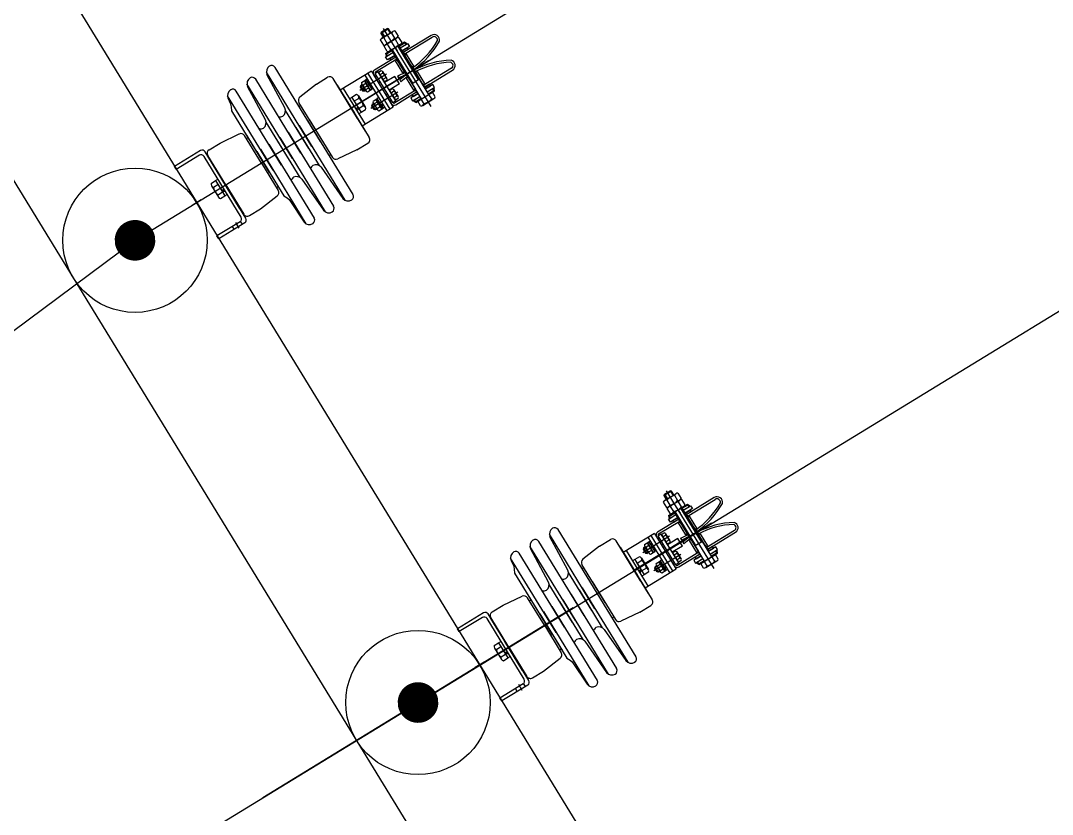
# Model space of a CAD drawing. Header units: millimetres. Extents: x 308437 to 311888, y 6841816 to 6843567.
# Drawn here: x 311666.854 to 311668.376, y 6842034.688 to 6842035.86 of the extents above; entities that cross this region are included whole.
import ezdxf

# ---------------------------------------------------------------- set-up
doc = ezdxf.new("R2010")
doc.units = ezdxf.units.MM
doc.linetypes.add('CENTER', pattern=[2, 1.25, -0.25, 0.25, -0.25])
for name, color, linetype in [('C-ESTRUCTURA', 94, 'Continuous'), ('E-CONDUCTOR', 40, 'Continuous'), ('E-EQUIPOS', 54, 'Continuous')]:
    doc.layers.add(name, color=color, linetype=linetype)

# ---------------------------------------------------------------- blocks, each defined once
blk = doc.blocks.new('A$C5E073844')
at = {"layer": 'E-EQUIPOS', "const_width": 30}
blk.add_lwpolyline([(660, -200, 1), (690, -200, 1)], format="xyb", close=True, dxfattribs=at)
at = {"layer": 'E-EQUIPOS'}
blk.add_circle((675, -200), 106.5, dxfattribs=at)
blk = doc.blocks.new('Parrón')
at = {"layer": 'C-ESTRUCTURA', "linetype": 'Continuous'}
blk.add_lwpolyline([(35.8959, 22.2353), (36.109, 22.2353), (36.109, 19.2353), (35.8959, 19.2353), (35.8959, 22.2353)], dxfattribs=at)
at = {"layer": 'E-CONDUCTOR'}
for points in [[(34.9071, 21.4353), (36.0024, 21.5353), (39.21, 21.5353)], [(34.9071, 20.7353), (39.21, 20.7353)]]:
    blk.add_lwpolyline(points, dxfattribs=at)
at = {"layer": 'E-EQUIPOS'}
for p, q in [((36.2303, 21.5172), (36.2303, 21.646)), ((36.2449, 21.5172), (36.2449, 21.6453)), ((36.2638, 21.5172), (36.2638, 21.646)), ((36.2784, 21.5172), (36.2784, 21.6453)), ((36.2973, 21.5172), (36.2973, 21.646)), ((36.3119, 21.5172), (36.3119, 21.6453)), ((36.2239, 21.6239), (36.2268, 21.629)), ((36.2268, 21.629), (36.228, 21.6327)), ((36.228, 21.6327), (36.2292, 21.6425)), ((36.2595, 21.5866), (36.2627, 21.6425)), ((36.293, 21.5866), (36.2962, 21.6425)), ((36.2239, 21.5353), (36.2239, 21.6239)), ((36.4654, 21.5988), (36.4654, 21.5898)), ((36.4684, 21.5998), (36.4878, 21.5998)), ((36.4714, 21.5988), (36.4714, 21.5898)), ((36.4718, 21.6063), (36.4733, 21.6078)), ((36.4718, 21.5998), (36.4718, 21.6063)), ((36.4845, 21.6063), (36.4718, 21.6063)), ((36.4733, 21.6078), (36.4733, 21.5998)), ((36.4733, 21.6078), (36.483, 21.6078)), ((36.4781, 21.4761), (36.4781, 21.6107)), ((36.483, 21.6078), (36.483, 21.5998)), ((36.4845, 21.6063), (36.483, 21.6078)), ((36.4845, 21.5998), (36.4845, 21.6063)), ((36.4848, 21.5988), (36.4848, 21.5898)), ((36.4908, 21.5988), (36.4908, 21.5898)), ((36.1539, 21.5978), (36.1089, 21.5978)), ((36.1089, 21.5928), (36.1089, 21.5978)), ((36.1489, 21.5928), (36.1089, 21.5928)), ((36.1539, 21.4828), (36.1539, 21.5878)), ((36.1588, 21.5353), (36.1588, 21.5853)), ((36.1588, 21.5353), (36.1588, 21.5853)), ((36.1589, 21.4778), (36.1589, 21.5928)), ((36.1589, 21.5853), (36.1589, 21.4853)), ((36.1594, 21.5353), (36.1594, 21.5863)), ((36.1654, 21.5923), (36.1844, 21.5923)), ((36.1844, 21.5923), (36.2156, 21.5889)), ((36.3514, 21.5923), (36.3203, 21.5888)), ((36.3514, 21.5923), (36.3704, 21.5923)), ((36.3764, 21.5172), (36.3764, 21.5863)), ((36.4654, 21.5788), (36.4654, 21.5878)), ((36.4684, 21.5888), (36.4878, 21.5888)), ((36.4714, 21.5788), (36.4714, 21.5878)), ((36.4848, 21.5788), (36.4848, 21.5878)), ((36.4908, 21.5788), (36.4908, 21.5878)), ((36.1588, 21.5753), (36.1588, 21.5252)), ((36.1588, 21.5753), (36.1588, 21.5252)), ((36.2209, 21.5353), (36.2209, 21.5829)), ((36.2209, 21.5778), (36.2239, 21.5778)), ((36.2239, 21.5172), (36.2239, 21.5816)), ((36.2584, 21.5172), (36.2584, 21.5831)), ((36.2919, 21.5172), (36.2919, 21.5831)), ((36.3119, 21.5778), (36.3149, 21.5778)), ((36.3149, 21.5172), (36.3149, 21.5828)), ((36.3764, 21.5753), (36.3764, 21.5265)), ((36.3764, 21.5753), (36.3764, 21.5265)), ((36.4591, 21.5683), (36.4591, 21.5733)), ((36.4591, 21.5733), (36.4718, 21.5733)), ((36.4718, 21.5683), (36.4591, 21.5683)), ((36.4619, 21.5778), (36.4601, 21.5738)), ((36.4613, 21.5733), (36.4601, 21.5738)), ((36.4627, 21.5765), (36.4613, 21.5733)), ((36.4613, 21.5733), (36.4718, 21.5733)), ((36.4619, 21.5778), (36.4944, 21.5778)), ((36.4627, 21.5765), (36.4718, 21.5765)), ((36.4631, 21.5683), (36.4718, 21.5683)), ((36.4631, 21.5653), (36.4631, 21.5683)), ((36.4684, 21.5778), (36.4878, 21.5778)), ((36.4711, 21.5778), (36.4711, 21.5765)), ((36.4711, 21.5653), (36.4711, 21.5683)), ((36.4718, 21.4928), (36.4718, 21.5778)), ((36.4733, 21.5192), (36.4733, 21.5778)), ((36.4781, 21.5786), (36.4781, 21.5721)), ((36.4781, 21.5786), (36.4781, 21.5721)), ((36.483, 21.5192), (36.483, 21.5778)), ((36.4845, 21.4928), (36.4845, 21.5778)), ((36.4845, 21.5765), (36.4936, 21.5765)), ((36.4845, 21.5733), (36.4971, 21.5733)), ((36.4845, 21.5733), (36.495, 21.5733)), ((36.4971, 21.5683), (36.4845, 21.5683)), ((36.4845, 21.5683), (36.4931, 21.5683)), ((36.4851, 21.5778), (36.4851, 21.5765)), ((36.4851, 21.5653), (36.4851, 21.5683)), ((36.4931, 21.5683), (36.4931, 21.5653)), ((36.4936, 21.5765), (36.495, 21.5733)), ((36.4944, 21.5778), (36.4961, 21.5738)), ((36.495, 21.5733), (36.4961, 21.5738)), ((36.4971, 21.5733), (36.4971, 21.5683)), ((36.2239, 21.5534), (36.2239, 21.489)), ((36.2303, 21.5534), (36.2303, 21.4246)), ((36.2449, 21.5534), (36.2449, 21.4253)), ((36.2584, 21.5534), (36.2584, 21.4875)), ((36.2638, 21.5534), (36.2638, 21.4246)), ((36.2784, 21.5534), (36.2784, 21.4253)), ((36.2919, 21.5534), (36.2919, 21.4875)), ((36.2973, 21.5534), (36.2973, 21.4246)), ((36.3119, 21.5534), (36.3119, 21.4253)), ((36.3149, 21.5534), (36.3149, 21.4877)), ((36.4301, 21.5663), (36.3764, 21.5663)), ((36.3764, 21.5663), (36.3764, 21.5043)), ((36.3764, 21.5534), (36.3764, 21.4843)), ((36.3814, 21.5663), (36.3814, 21.5043)), ((36.4055, 21.5563), (36.404, 21.5548)), ((36.404, 21.5548), (36.404, 21.5483)), ((36.4082, 21.5548), (36.404, 21.5548)), ((36.4055, 21.5563), (36.4055, 21.5468)), ((36.4082, 21.5563), (36.4055, 21.5563)), ((36.4082, 21.5563), (36.4055, 21.5563)), ((36.4082, 21.5453), (36.4082, 21.5577)), ((36.4092, 21.5598), (36.4166, 21.5598)), ((36.4092, 21.5557), (36.4141, 21.5557)), ((36.4141, 21.5433), (36.4141, 21.5598)), ((36.4141, 21.5598), (36.4141, 21.5433)), ((36.4141, 21.5471), (36.4141, 21.5556)), ((36.4166, 21.5598), (36.4166, 21.5433)), ((36.4191, 21.5598), (36.4166, 21.5598)), ((36.4191, 21.555), (36.4166, 21.5564)), ((36.4191, 21.5535), (36.4166, 21.555)), ((36.4191, 21.5663), (36.4191, 21.5043)), ((36.4241, 21.5663), (36.4241, 21.5043)), ((36.4301, 21.5663), (36.4301, 21.5043)), ((36.4301, 21.5603), (36.4301, 21.5103)), ((36.4331, 21.5562), (36.4301, 21.5562)), ((36.4331, 21.5103), (36.4331, 21.5603)), ((36.4381, 21.5603), (36.4331, 21.5603)), ((36.4718, 21.5653), (36.4351, 21.5653)), ((36.4351, 21.5623), (36.4718, 21.5623)), ((36.4381, 21.5103), (36.4381, 21.5603)), ((36.4381, 21.5103), (36.4381, 21.5603)), ((36.4381, 21.5593), (36.4381, 21.5428)), ((36.4431, 21.5593), (36.4381, 21.5593)), ((36.4381, 21.5555), (36.4381, 21.547)), ((36.4431, 21.5552), (36.4381, 21.5552)), ((36.444, 21.5572), (36.444, 21.5448)), ((36.4718, 21.5653), (36.4631, 21.5653)), ((36.4686, 21.5401), (36.4686, 21.5609)), ((36.4716, 21.5609), (36.4686, 21.5609)), ((36.4711, 21.5653), (36.4711, 21.5623)), ((36.4716, 21.5401), (36.4716, 21.5609)), ((36.4718, 21.5609), (36.4716, 21.5609)), ((36.5331, 21.5653), (36.4845, 21.5653)), ((36.4931, 21.5653), (36.4845, 21.5653)), ((36.4845, 21.5623), (36.5331, 21.5623)), ((36.4876, 21.5609), (36.4845, 21.5609)), ((36.4846, 21.5401), (36.4846, 21.5609)), ((36.4851, 21.5653), (36.4851, 21.5623)), ((36.4876, 21.5401), (36.4876, 21.5609)), ((36.1089, 21.5274), (36.1089, 21.5432)), ((36.1406, 21.5451), (36.1406, 21.5254)), ((36.1421, 21.5484), (36.1499, 21.5484)), ((36.1421, 21.5418), (36.1499, 21.5418)), ((36.1499, 21.5484), (36.1499, 21.5222)), ((36.1499, 21.5484), (36.1539, 21.5484)), ((36.1499, 21.5423), (36.1499, 21.5289)), ((36.1588, 21.4953), (36.1588, 21.5454)), ((36.1588, 21.4953), (36.1588, 21.5454)), ((36.3764, 21.4953), (36.3764, 21.544)), ((36.3764, 21.4953), (36.3764, 21.544)), ((36.3854, 21.5484), (36.3814, 21.5484)), ((36.3854, 21.5484), (36.3854, 21.5222)), ((36.3933, 21.5484), (36.3854, 21.5484)), ((36.3854, 21.5423), (36.3854, 21.5289)), ((36.3933, 21.5418), (36.3854, 21.5418)), ((36.3948, 21.5451), (36.3948, 21.5254)), ((36.447, 21.551), (36.4007, 21.551)), ((36.404, 21.5483), (36.4055, 21.5468)), ((36.4082, 21.5483), (36.404, 21.5483)), ((36.4082, 21.5468), (36.4055, 21.5468)), ((36.4082, 21.5468), (36.4055, 21.5468)), ((36.4092, 21.5474), (36.4141, 21.5474)), ((36.4092, 21.5433), (36.4166, 21.5433)), ((36.4191, 21.5433), (36.4166, 21.5433)), ((36.4331, 21.5459), (36.4301, 21.5459)), ((36.4431, 21.5469), (36.4381, 21.5469)), ((36.4431, 21.5428), (36.4381, 21.5428)), ((36.4556, 21.5418), (36.4381, 21.5418)), ((36.4556, 21.5288), (36.4556, 21.5418)), ((36.4591, 21.5402), (36.4591, 21.5372)), ((36.4716, 21.5401), (36.4686, 21.5401)), ((36.4711, 21.5389), (36.4711, 21.5359)), ((36.4718, 21.5401), (36.4716, 21.5401)), ((36.4876, 21.5401), (36.4845, 21.5401)), ((36.4851, 21.5389), (36.4851, 21.5359)), ((36.1168, 21.5353), (36.1011, 21.5353)), ((36.1421, 21.5288), (36.1499, 21.5288)), ((36.1499, 21.5322), (36.1539, 21.5299)), ((36.1499, 21.5299), (36.1539, 21.5276)), ((36.1588, 21.5353), (36.1588, 21.4853)), ((36.1588, 21.5353), (36.1588, 21.4853)), ((36.1594, 21.5353), (36.1594, 21.4843)), ((36.2209, 21.5353), (36.2209, 21.4877)), ((36.2239, 21.5353), (36.2239, 21.4767)), ((36.51, 21.5353), (36.3746, 21.5353)), ((36.3854, 21.5322), (36.3814, 21.5299)), ((36.3854, 21.5299), (36.3814, 21.5276)), ((36.3933, 21.5288), (36.3854, 21.5288)), ((36.404, 21.5223), (36.4055, 21.5238)), ((36.404, 21.5158), (36.404, 21.5223)), ((36.4082, 21.5223), (36.404, 21.5223)), ((36.4055, 21.5143), (36.4055, 21.5238)), ((36.4082, 21.5238), (36.4055, 21.5238)), ((36.4082, 21.5238), (36.4055, 21.5238)), ((36.4082, 21.5252), (36.4082, 21.5128)), ((36.4092, 21.5273), (36.4166, 21.5273)), ((36.4092, 21.5232), (36.4141, 21.5232)), ((36.4141, 21.5273), (36.4141, 21.5108)), ((36.4141, 21.5108), (36.4141, 21.5273)), ((36.4141, 21.5235), (36.4141, 21.515)), ((36.4166, 21.5108), (36.4166, 21.5273)), ((36.4191, 21.5273), (36.4166, 21.5273)), ((36.4331, 21.5247), (36.4301, 21.5247)), ((36.4624, 21.5353), (36.4363, 21.5353)), ((36.4556, 21.5288), (36.4381, 21.5288)), ((36.4381, 21.5278), (36.4381, 21.5113)), ((36.4431, 21.5278), (36.4381, 21.5278)), ((36.4381, 21.524), (36.4381, 21.5155)), ((36.4431, 21.5237), (36.4381, 21.5237)), ((36.444, 21.5257), (36.444, 21.5133)), ((36.4591, 21.5334), (36.4591, 21.5304)), ((36.4686, 21.5305), (36.4686, 21.5097)), ((36.4716, 21.5305), (36.4686, 21.5305)), ((36.4711, 21.5347), (36.4711, 21.5317)), ((36.4716, 21.5305), (36.4716, 21.5097)), ((36.4718, 21.5305), (36.4716, 21.5305)), ((36.4876, 21.5305), (36.4845, 21.5305)), ((36.4846, 21.5305), (36.4846, 21.5097)), ((36.4851, 21.5347), (36.4851, 21.5317)), ((36.4876, 21.5305), (36.4876, 21.5097)), ((36.1421, 21.5222), (36.1499, 21.5222)), ((36.1499, 21.5222), (36.1539, 21.5222)), ((36.3854, 21.5222), (36.3814, 21.5222)), ((36.3933, 21.5222), (36.3854, 21.5222)), ((36.447, 21.5195), (36.4007, 21.5195)), ((36.4055, 21.5143), (36.404, 21.5158)), ((36.4082, 21.5158), (36.404, 21.5158)), ((36.4082, 21.5143), (36.4055, 21.5143)), ((36.4082, 21.5143), (36.4055, 21.5143)), ((36.4092, 21.5149), (36.4141, 21.5149)), ((36.4092, 21.5108), (36.4166, 21.5108)), ((36.4191, 21.5171), (36.4166, 21.5156)), ((36.4191, 21.5156), (36.4166, 21.5142)), ((36.4191, 21.5108), (36.4166, 21.5108)), ((36.4331, 21.5144), (36.4301, 21.5144)), ((36.4381, 21.5103), (36.4331, 21.5103)), ((36.4718, 21.5083), (36.4351, 21.5083)), ((36.4431, 21.5154), (36.4381, 21.5154)), ((36.4431, 21.5113), (36.4381, 21.5113)), ((36.4716, 21.5097), (36.4686, 21.5097)), ((36.4711, 21.5083), (36.4711, 21.5053)), ((36.4718, 21.5097), (36.4716, 21.5097)), ((36.4845, 21.5192), (36.4718, 21.5192)), ((36.4876, 21.5097), (36.4845, 21.5097)), ((36.5331, 21.5083), (36.4845, 21.5083)), ((36.4851, 21.5083), (36.4851, 21.5053)), ((36.5411, 21.5133), (36.5411, 21.5133)), ((36.2209, 21.4928), (36.2239, 21.4928)), ((36.3119, 21.4928), (36.3149, 21.4928)), ((36.4301, 21.5043), (36.3764, 21.5043)), ((36.4351, 21.5053), (36.4711, 21.5053)), ((36.4718, 21.5023), (36.4591, 21.5023)), ((36.4591, 21.5023), (36.4591, 21.4973)), ((36.4591, 21.4973), (36.4718, 21.4973)), ((36.4613, 21.4973), (36.4601, 21.4968)), ((36.4619, 21.4928), (36.4601, 21.4968)), ((36.4613, 21.4973), (36.4718, 21.4973)), ((36.4627, 21.494), (36.4613, 21.4973)), ((36.4619, 21.4928), (36.4944, 21.4928)), ((36.4627, 21.494), (36.4718, 21.494)), ((36.4718, 21.5053), (36.4631, 21.5053)), ((36.4631, 21.5053), (36.4631, 21.5023)), ((36.4631, 21.5023), (36.4718, 21.5023)), ((36.4654, 21.4848), (36.4654, 21.4928)), ((36.4654, 21.4928), (36.4908, 21.4928)), ((36.4711, 21.5053), (36.4711, 21.5023)), ((36.4711, 21.4928), (36.4711, 21.494)), ((36.4714, 21.4848), (36.4714, 21.4928)), ((36.4931, 21.5053), (36.4845, 21.5053)), ((36.4845, 21.5023), (36.4931, 21.5023)), ((36.4971, 21.5023), (36.4845, 21.5023)), ((36.4845, 21.4973), (36.495, 21.4973)), ((36.4845, 21.4973), (36.4971, 21.4973)), ((36.4845, 21.494), (36.4936, 21.494)), ((36.4848, 21.4848), (36.4848, 21.4928)), ((36.4851, 21.5053), (36.5331, 21.5053)), ((36.4851, 21.5053), (36.4851, 21.5023)), ((36.4851, 21.4928), (36.4851, 21.494)), ((36.4908, 21.4848), (36.4908, 21.4928)), ((36.4931, 21.5023), (36.4931, 21.5053)), ((36.4936, 21.494), (36.495, 21.4973)), ((36.4944, 21.4928), (36.4961, 21.4968)), ((36.495, 21.4973), (36.4961, 21.4968)), ((36.4971, 21.4973), (36.4971, 21.5023)), ((36.1089, 21.4728), (36.1089, 21.4778)), ((36.1489, 21.4778), (36.1089, 21.4778)), ((36.1359, 21.4728), (36.1359, 21.4778)), ((36.1429, 21.4703), (36.1429, 21.4803)), ((36.1499, 21.4728), (36.1499, 21.4779)), ((36.1654, 21.4783), (36.1844, 21.4783)), ((36.1844, 21.4783), (36.2156, 21.4817)), ((36.2239, 21.4767), (36.2268, 21.4716)), ((36.2595, 21.484), (36.2627, 21.4281)), ((36.293, 21.484), (36.2962, 21.4281)), ((36.3514, 21.4783), (36.3203, 21.4818)), ((36.3514, 21.4783), (36.3704, 21.4783)), ((36.4684, 21.4838), (36.4878, 21.4838)), ((36.1539, 21.4728), (36.1089, 21.4728)), ((36.2268, 21.4716), (36.228, 21.4679)), ((36.228, 21.4679), (36.2292, 21.4281)), ((36.228, 20.8327), (36.2292, 20.8425)), ((36.2303, 20.7172), (36.2303, 20.846)), ((36.2449, 20.7172), (36.2449, 20.8453)), ((36.2595, 20.7866), (36.2627, 20.8425)), ((36.2638, 20.7172), (36.2638, 20.846)), ((36.2784, 20.7172), (36.2784, 20.8453)), ((36.293, 20.7866), (36.2962, 20.8425)), ((36.2973, 20.7172), (36.2973, 20.846)), ((36.3119, 20.7172), (36.3119, 20.8453)), ((36.2239, 20.8239), (36.2268, 20.829)), ((36.2239, 20.7353), (36.2239, 20.8239)), ((36.2268, 20.829), (36.228, 20.8327)), ((36.4718, 20.8063), (36.4733, 20.8078)), ((36.4733, 20.8078), (36.4733, 20.7998)), ((36.4733, 20.8078), (36.483, 20.8078)), ((36.4781, 20.6761), (36.4781, 20.8107)), ((36.483, 20.8078), (36.483, 20.7998)), ((36.4845, 20.8063), (36.483, 20.8078)), ((36.1539, 20.7978), (36.1089, 20.7978)), ((36.1089, 20.7928), (36.1089, 20.7978)), ((36.1489, 20.7928), (36.1089, 20.7928)), ((36.1589, 20.6778), (36.1589, 20.7928)), ((36.1654, 20.7923), (36.1844, 20.7923)), ((36.1844, 20.7923), (36.2156, 20.7889)), ((36.3514, 20.7923), (36.3203, 20.7888)), ((36.3514, 20.7923), (36.3704, 20.7923)), ((36.4654, 20.7988), (36.4654, 20.7898)), ((36.4684, 20.7998), (36.4878, 20.7998)), ((36.4714, 20.7988), (36.4714, 20.7898)), ((36.4718, 20.7998), (36.4718, 20.8063)), ((36.4845, 20.8063), (36.4718, 20.8063)), ((36.4845, 20.7998), (36.4845, 20.8063)), ((36.4848, 20.7988), (36.4848, 20.7898)), ((36.4908, 20.7988), (36.4908, 20.7898)), ((36.1539, 20.6828), (36.1539, 20.7878)), ((36.1588, 20.7353), (36.1588, 20.7853)), ((36.1588, 20.7353), (36.1588, 20.7853)), ((36.1589, 20.7853), (36.1589, 20.6853)), ((36.1594, 20.7353), (36.1594, 20.7863)), ((36.2209, 20.7353), (36.2209, 20.7829)), ((36.2209, 20.7778), (36.2239, 20.7778)), ((36.2239, 20.7172), (36.2239, 20.7816)), ((36.2584, 20.7172), (36.2584, 20.7831)), ((36.2919, 20.7172), (36.2919, 20.7831)), ((36.3119, 20.7778), (36.3149, 20.7778)), ((36.3149, 20.7172), (36.3149, 20.7828)), ((36.3764, 20.7172), (36.3764, 20.7863)), ((36.4619, 20.7778), (36.4601, 20.7738)), ((36.4627, 20.7765), (36.4613, 20.7733)), ((36.4619, 20.7778), (36.4944, 20.7778)), ((36.4627, 20.7765), (36.4718, 20.7765)), ((36.4654, 20.7788), (36.4654, 20.7878)), ((36.4684, 20.7888), (36.4878, 20.7888)), ((36.4684, 20.7778), (36.4878, 20.7778)), ((36.4711, 20.7778), (36.4711, 20.7765)), ((36.4714, 20.7788), (36.4714, 20.7878)), ((36.4718, 20.6928), (36.4718, 20.7778)), ((36.4733, 20.7192), (36.4733, 20.7778)), ((36.4781, 20.7786), (36.4781, 20.7721)), ((36.4781, 20.7786), (36.4781, 20.7721)), ((36.483, 20.7192), (36.483, 20.7778)), ((36.4845, 20.6928), (36.4845, 20.7778)), ((36.4845, 20.7765), (36.4936, 20.7765)), ((36.4848, 20.7788), (36.4848, 20.7878)), ((36.4851, 20.7778), (36.4851, 20.7765)), ((36.4908, 20.7788), (36.4908, 20.7878)), ((36.4936, 20.7765), (36.495, 20.7733)), ((36.4944, 20.7778), (36.4961, 20.7738)), ((36.1588, 20.7753), (36.1588, 20.7252)), ((36.1588, 20.7753), (36.1588, 20.7252)), ((36.3764, 20.7753), (36.3764, 20.7265)), ((36.3764, 20.7753), (36.3764, 20.7265)), ((36.4301, 20.7663), (36.3764, 20.7663)), ((36.3764, 20.7663), (36.3764, 20.7043)), ((36.3814, 20.7663), (36.3814, 20.7043)), ((36.4191, 20.7663), (36.4191, 20.7043)), ((36.4241, 20.7663), (36.4241, 20.7043)), ((36.4301, 20.7663), (36.4301, 20.7043)), ((36.4718, 20.7653), (36.4351, 20.7653)), ((36.4351, 20.7623), (36.4718, 20.7623)), ((36.4591, 20.7683), (36.4591, 20.7733)), ((36.4591, 20.7733), (36.4718, 20.7733)), ((36.4718, 20.7683), (36.4591, 20.7683)), ((36.4613, 20.7733), (36.4601, 20.7738)), ((36.4613, 20.7733), (36.4718, 20.7733)), ((36.4631, 20.7683), (36.4718, 20.7683)), ((36.4631, 20.7653), (36.4631, 20.7683)), ((36.4718, 20.7653), (36.4631, 20.7653)), ((36.4711, 20.7653), (36.4711, 20.7683)), ((36.4711, 20.7653), (36.4711, 20.7623)), ((36.4845, 20.7733), (36.4971, 20.7733)), ((36.4845, 20.7733), (36.495, 20.7733)), ((36.4971, 20.7683), (36.4845, 20.7683)), ((36.4845, 20.7683), (36.4931, 20.7683)), ((36.5331, 20.7653), (36.4845, 20.7653)), ((36.4931, 20.7653), (36.4845, 20.7653)), ((36.4845, 20.7623), (36.5331, 20.7623)), ((36.4851, 20.7653), (36.4851, 20.7683)), ((36.4851, 20.7653), (36.4851, 20.7623)), ((36.4931, 20.7683), (36.4931, 20.7653)), ((36.495, 20.7733), (36.4961, 20.7738)), ((36.4971, 20.7733), (36.4971, 20.7683)), ((36.1421, 20.7484), (36.1499, 20.7484)), ((36.1499, 20.7484), (36.1499, 20.7222)), ((36.1499, 20.7484), (36.1539, 20.7484)), ((36.2239, 20.7534), (36.2239, 20.689)), ((36.2303, 20.7534), (36.2303, 20.6246)), ((36.2449, 20.7534), (36.2449, 20.6253)), ((36.2584, 20.7534), (36.2584, 20.6875)), ((36.2638, 20.7534), (36.2638, 20.6246)), ((36.2784, 20.7534), (36.2784, 20.6253)), ((36.2919, 20.7534), (36.2919, 20.6875)), ((36.2973, 20.7534), (36.2973, 20.6246)), ((36.3119, 20.7534), (36.3119, 20.6253)), ((36.3149, 20.7534), (36.3149, 20.6877)), ((36.3764, 20.7534), (36.3764, 20.6843)), ((36.3854, 20.7484), (36.3814, 20.7484)), ((36.3854, 20.7484), (36.3854, 20.7222)), ((36.3933, 20.7484), (36.3854, 20.7484)), ((36.447, 20.751), (36.4007, 20.751)), ((36.4055, 20.7563), (36.404, 20.7548)), ((36.404, 20.7548), (36.404, 20.7483)), ((36.4082, 20.7548), (36.404, 20.7548)), ((36.404, 20.7483), (36.4055, 20.7468)), ((36.4082, 20.7483), (36.404, 20.7483)), ((36.4055, 20.7563), (36.4055, 20.7468)), ((36.4082, 20.7563), (36.4055, 20.7563)), ((36.4082, 20.7563), (36.4055, 20.7563)), ((36.4082, 20.7468), (36.4055, 20.7468)), ((36.4082, 20.7468), (36.4055, 20.7468)), ((36.4082, 20.7453), (36.4082, 20.7577)), ((36.4092, 20.7598), (36.4166, 20.7598)), ((36.4092, 20.7557), (36.4141, 20.7557)), ((36.4092, 20.7474), (36.4141, 20.7474)), ((36.4141, 20.7433), (36.4141, 20.7598)), ((36.4141, 20.7598), (36.4141, 20.7433)), ((36.4141, 20.7471), (36.4141, 20.7556)), ((36.4166, 20.7598), (36.4166, 20.7433)), ((36.4191, 20.7598), (36.4166, 20.7598)), ((36.4191, 20.755), (36.4166, 20.7564)), ((36.4191, 20.7535), (36.4166, 20.755)), ((36.4301, 20.7603), (36.4301, 20.7103)), ((36.4331, 20.7562), (36.4301, 20.7562)), ((36.4331, 20.7103), (36.4331, 20.7603)), ((36.4381, 20.7603), (36.4331, 20.7603)), ((36.4381, 20.7103), (36.4381, 20.7603)), ((36.4381, 20.7103), (36.4381, 20.7603)), ((36.4381, 20.7593), (36.4381, 20.7428)), ((36.4431, 20.7593), (36.4381, 20.7593)), ((36.4381, 20.7555), (36.4381, 20.747)), ((36.4431, 20.7552), (36.4381, 20.7552)), ((36.4431, 20.7469), (36.4381, 20.7469)), ((36.444, 20.7572), (36.444, 20.7448)), ((36.4686, 20.7401), (36.4686, 20.7609)), ((36.4716, 20.7609), (36.4686, 20.7609)), ((36.4716, 20.7401), (36.4716, 20.7609)), ((36.4718, 20.7609), (36.4716, 20.7609)), ((36.4876, 20.7609), (36.4845, 20.7609)), ((36.4846, 20.7401), (36.4846, 20.7609)), ((36.4876, 20.7401), (36.4876, 20.7609)), ((36.1168, 20.7353), (36.1011, 20.7353)), ((36.1089, 20.7274), (36.1089, 20.7432)), ((36.1406, 20.7451), (36.1406, 20.7254)), ((36.1421, 20.7418), (36.1499, 20.7418)), ((36.1499, 20.7423), (36.1499, 20.7289)), ((36.1499, 20.7322), (36.1539, 20.7299)), ((36.1588, 20.6953), (36.1588, 20.7454)), ((36.1588, 20.6953), (36.1588, 20.7454)), ((36.1588, 20.7353), (36.1588, 20.6853)), ((36.1588, 20.7353), (36.1588, 20.6853)), ((36.1594, 20.7353), (36.1594, 20.6843)), ((36.2209, 20.7353), (36.2209, 20.6877)), ((36.2239, 20.7353), (36.2239, 20.6767)), ((36.51, 20.7353), (36.3746, 20.7353)), ((36.3764, 20.6953), (36.3764, 20.744)), ((36.3764, 20.6953), (36.3764, 20.744)), ((36.3854, 20.7322), (36.3814, 20.7299)), ((36.3854, 20.7423), (36.3854, 20.7289)), ((36.3933, 20.7418), (36.3854, 20.7418)), ((36.3948, 20.7451), (36.3948, 20.7254)), ((36.4092, 20.7433), (36.4166, 20.7433)), ((36.4191, 20.7433), (36.4166, 20.7433)), ((36.4331, 20.7459), (36.4301, 20.7459)), ((36.4624, 20.7353), (36.4363, 20.7353)), ((36.4431, 20.7428), (36.4381, 20.7428)), ((36.4556, 20.7418), (36.4381, 20.7418)), ((36.4556, 20.7288), (36.4556, 20.7418)), ((36.4591, 20.7402), (36.4591, 20.7372)), ((36.4591, 20.7334), (36.4591, 20.7304)), ((36.4716, 20.7401), (36.4686, 20.7401)), ((36.4711, 20.7389), (36.4711, 20.7359)), ((36.4711, 20.7347), (36.4711, 20.7317)), ((36.4718, 20.7401), (36.4716, 20.7401)), ((36.4876, 20.7401), (36.4845, 20.7401)), ((36.4851, 20.7389), (36.4851, 20.7359)), ((36.4851, 20.7347), (36.4851, 20.7317)), ((36.1421, 20.7288), (36.1499, 20.7288)), ((36.1421, 20.7222), (36.1499, 20.7222)), ((36.1499, 20.7299), (36.1539, 20.7276)), ((36.1499, 20.7222), (36.1539, 20.7222)), ((36.3854, 20.7299), (36.3814, 20.7276)), ((36.3854, 20.7222), (36.3814, 20.7222)), ((36.3933, 20.7288), (36.3854, 20.7288)), ((36.3933, 20.7222), (36.3854, 20.7222)), ((36.447, 20.7195), (36.4007, 20.7195)), ((36.404, 20.7223), (36.4055, 20.7238)), ((36.404, 20.7158), (36.404, 20.7223)), ((36.4082, 20.7223), (36.404, 20.7223)), ((36.4055, 20.7143), (36.404, 20.7158)), ((36.4082, 20.7158), (36.404, 20.7158)), ((36.4055, 20.7143), (36.4055, 20.7238)), ((36.4082, 20.7238), (36.4055, 20.7238)), ((36.4082, 20.7238), (36.4055, 20.7238)), ((36.4082, 20.7252), (36.4082, 20.7128)), ((36.4092, 20.7273), (36.4166, 20.7273)), ((36.4092, 20.7232), (36.4141, 20.7232)), ((36.4141, 20.7273), (36.4141, 20.7108)), ((36.4141, 20.7108), (36.4141, 20.7273)), ((36.4141, 20.7235), (36.4141, 20.715)), ((36.4166, 20.7108), (36.4166, 20.7273)), ((36.4191, 20.7273), (36.4166, 20.7273)), ((36.4191, 20.7171), (36.4166, 20.7156)), ((36.4191, 20.7156), (36.4166, 20.7142)), ((36.4331, 20.7247), (36.4301, 20.7247)), ((36.4556, 20.7288), (36.4381, 20.7288)), ((36.4381, 20.7278), (36.4381, 20.7113)), ((36.4431, 20.7278), (36.4381, 20.7278)), ((36.4381, 20.724), (36.4381, 20.7155)), ((36.4431, 20.7237), (36.4381, 20.7237)), ((36.444, 20.7257), (36.444, 20.7133)), ((36.4686, 20.7305), (36.4686, 20.7097)), ((36.4716, 20.7305), (36.4686, 20.7305)), ((36.4716, 20.7305), (36.4716, 20.7097)), ((36.4718, 20.7305), (36.4716, 20.7305)), ((36.4845, 20.7192), (36.4718, 20.7192)), ((36.4876, 20.7305), (36.4845, 20.7305)), ((36.4846, 20.7305), (36.4846, 20.7097)), ((36.4876, 20.7305), (36.4876, 20.7097)), ((36.4301, 20.7043), (36.3764, 20.7043)), ((36.4082, 20.7143), (36.4055, 20.7143)), ((36.4082, 20.7143), (36.4055, 20.7143)), ((36.4092, 20.7149), (36.4141, 20.7149)), ((36.4092, 20.7108), (36.4166, 20.7108)), ((36.4191, 20.7108), (36.4166, 20.7108)), ((36.4331, 20.7144), (36.4301, 20.7144)), ((36.4381, 20.7103), (36.4331, 20.7103)), ((36.4718, 20.7083), (36.4351, 20.7083)), ((36.4351, 20.7053), (36.4711, 20.7053)), ((36.4431, 20.7154), (36.4381, 20.7154)), ((36.4431, 20.7113), (36.4381, 20.7113)), ((36.4718, 20.7023), (36.4591, 20.7023)), ((36.4591, 20.7023), (36.4591, 20.6973)), ((36.4718, 20.7053), (36.4631, 20.7053)), ((36.4631, 20.7053), (36.4631, 20.7023)), ((36.4631, 20.7023), (36.4718, 20.7023)), ((36.4716, 20.7097), (36.4686, 20.7097)), ((36.4711, 20.7083), (36.4711, 20.7053)), ((36.4711, 20.7053), (36.4711, 20.7023)), ((36.4718, 20.7097), (36.4716, 20.7097)), ((36.4876, 20.7097), (36.4845, 20.7097)), ((36.5331, 20.7083), (36.4845, 20.7083)), ((36.4931, 20.7053), (36.4845, 20.7053)), ((36.4845, 20.7023), (36.4931, 20.7023)), ((36.4971, 20.7023), (36.4845, 20.7023)), ((36.4851, 20.7083), (36.4851, 20.7053)), ((36.4851, 20.7053), (36.5331, 20.7053)), ((36.4851, 20.7053), (36.4851, 20.7023)), ((36.4931, 20.7023), (36.4931, 20.7053)), ((36.4971, 20.6973), (36.4971, 20.7023)), ((36.5411, 20.7133), (36.5411, 20.7133)), ((36.2209, 20.6928), (36.2239, 20.6928)), ((36.3119, 20.6928), (36.3149, 20.6928)), ((36.4591, 20.6973), (36.4718, 20.6973)), ((36.4613, 20.6973), (36.4601, 20.6968)), ((36.4619, 20.6928), (36.4601, 20.6968)), ((36.4613, 20.6973), (36.4718, 20.6973)), ((36.4627, 20.694), (36.4613, 20.6973)), ((36.4619, 20.6928), (36.4944, 20.6928)), ((36.4627, 20.694), (36.4718, 20.694)), ((36.4654, 20.6848), (36.4654, 20.6928)), ((36.4654, 20.6928), (36.4908, 20.6928)), ((36.4711, 20.6928), (36.4711, 20.694)), ((36.4714, 20.6848), (36.4714, 20.6928)), ((36.4845, 20.6973), (36.495, 20.6973)), ((36.4845, 20.6973), (36.4971, 20.6973)), ((36.4845, 20.694), (36.4936, 20.694)), ((36.4848, 20.6848), (36.4848, 20.6928)), ((36.4851, 20.6928), (36.4851, 20.694)), ((36.4908, 20.6848), (36.4908, 20.6928)), ((36.4936, 20.694), (36.495, 20.6973)), ((36.4944, 20.6928), (36.4961, 20.6968)), ((36.495, 20.6973), (36.4961, 20.6968)), ((36.1089, 20.6728), (36.1089, 20.6778)), ((36.1489, 20.6778), (36.1089, 20.6778)), ((36.1539, 20.6728), (36.1089, 20.6728)), ((36.1359, 20.6728), (36.1359, 20.6778)), ((36.1429, 20.6703), (36.1429, 20.6803)), ((36.1499, 20.6728), (36.1499, 20.6779)), ((36.1654, 20.6783), (36.1844, 20.6783)), ((36.1844, 20.6783), (36.2156, 20.6817)), ((36.2239, 20.6767), (36.2268, 20.6716)), ((36.2268, 20.6716), (36.228, 20.6679)), ((36.2595, 20.684), (36.2627, 20.6281)), ((36.293, 20.684), (36.2962, 20.6281)), ((36.3514, 20.6783), (36.3203, 20.6818)), ((36.3514, 20.6783), (36.3704, 20.6783)), ((36.4684, 20.6838), (36.4878, 20.6838)), ((36.228, 20.6679), (36.2292, 20.6281))]:
    blk.add_line(p, q, dxfattribs=at)
at = {"layer": 'E-EQUIPOS', "color": 1, "linetype": 'CENTER'}
blk.add_line((35.7341, 20.7353), (36.2708, 20.7353), dxfattribs=at)
at = {"layer": 'E-EQUIPOS'}
for centre, radius, start, end in [((36.2392, 21.6413), 0.01, 90.0001, 172.9237), ((36.2389, 21.6453), 0.006, 0.0001, 90.0001), ((36.2727, 21.6413), 0.01, 90.0001, 172.9237), ((36.2724, 21.6453), 0.006, 0.0001, 90.0001), ((36.3062, 21.6413), 0.01, 90.0001, 172.9237), ((36.3059, 21.6453), 0.006, 0.0001, 90.0001), ((36.4684, 21.5948), 0.005, 53.1302, 126.87), ((36.4781, 21.5768), 0.0229, 73.0222, 106.978), ((36.4878, 21.5948), 0.005, 53.1302, 126.87), ((36.1489, 21.5878), 0.005, 0.0001, 90.0001), ((36.1539, 21.5928), 0.005, 0.0001, 90.0001), ((36.1654, 21.5863), 0.006, 90.0001, 180.0001), ((36.2149, 21.5829), 0.006, 0.0001, 83.7461), ((36.2496, 21.5878), 0.01, 275.2655, 352.9237), ((36.2831, 21.5878), 0.01, 275.2655, 352.9237), ((36.3209, 21.5828), 0.006, 96.38, 180.0001), ((36.3704, 21.5863), 0.006, 0.0001, 90.0001), ((36.4684, 21.5938), 0.005, 233.1302, 306.87), ((36.4684, 21.5838), 0.005, 53.1302, 126.87), ((36.4781, 21.6117), 0.0229, 253.0222, 286.978), ((36.4781, 21.5658), 0.0229, 73.0222, 106.978), ((36.4878, 21.5938), 0.005, 233.1302, 306.87), ((36.4878, 21.5838), 0.005, 53.1302, 126.87), ((36.2514, 21.5878), 0.01, 229.4585, 264.7347), ((36.2849, 21.5878), 0.01, 229.4585, 264.7347), ((36.4684, 21.5828), 0.005, 233.1302, 306.87), ((36.4781, 21.6007), 0.0229, 253.0222, 286.978), ((36.4878, 21.5828), 0.005, 233.1302, 306.87), ((36.4109, 21.5577), 0.00272, 130.6919, 229.3083), ((36.4177, 21.5515), 0.00945, 154.1538, 205.8464), ((36.4351, 21.5603), 0.005, 90.0001, 180.0001), ((36.4351, 21.5603), 0.002, 90.0001, 180.0001), ((36.4413, 21.5572), 0.00272, 310.6919, 49.3083), ((36.4346, 21.551), 0.00945, 334.1538, 25.8464), ((36.4781, 21.6587), 0.12, 273.0334, 299.3779), ((36.5331, 21.5573), 0.008, 316.2044, 90.0001), ((36.5331, 21.5573), 0.005, 320.6765, 90.0001), ((36.1449, 21.5451), 0.00431, 130.6919, 229.3083), ((36.1556, 21.5353), 0.015, 154.1538, 205.8464), ((36.3904, 21.5451), 0.00431, 310.6919, 49.3083), ((36.3798, 21.5353), 0.015, 334.1538, 25.8464), ((36.4109, 21.5454), 0.00272, 130.6919, 229.3083), ((36.4413, 21.5449), 0.00272, 310.6919, 49.3083), ((36.4781, 21.6587), 0.12, 260.8899, 266.9668), ((36.4781, 21.6587), 0.123, 272.9594, 299.6106), ((36.1449, 21.5255), 0.00431, 130.6919, 229.3083), ((36.3904, 21.5255), 0.00431, 310.6919, 49.3083), ((36.4109, 21.5252), 0.00272, 130.6919, 229.3083), ((36.4177, 21.519), 0.00945, 154.1538, 205.8464), ((36.4413, 21.5257), 0.00272, 310.6919, 49.3083), ((36.4346, 21.5195), 0.00945, 334.1538, 25.8464), ((36.4781, 21.6587), 0.123, 261.1139, 267.0408), ((36.4781, 21.4119), 0.123, 92.9594, 98.8862), ((36.4781, 21.4119), 0.12, 93.0334, 99.1103), ((36.4781, 21.4119), 0.123, 60.3896, 87.0408), ((36.4781, 21.4119), 0.12, 60.6223, 86.9668), ((36.4109, 21.5129), 0.00272, 130.6919, 229.3083), ((36.4351, 21.5103), 0.005, 180.0001, 270.0001), ((36.4351, 21.5103), 0.002, 180.0001, 270.0001), ((36.4413, 21.5134), 0.00272, 310.6919, 49.3083), ((36.5331, 21.5133), 0.008, 270.0001, 43.7958), ((36.5331, 21.5133), 0.005, 270.0001, 39.3237), ((36.2514, 21.4828), 0.01, 95.2655, 130.5417), ((36.2496, 21.4828), 0.01, 7.0765, 84.7347), ((36.2849, 21.4828), 0.01, 95.2655, 130.5417), ((36.2831, 21.4828), 0.01, 7.0765, 84.7347), ((36.1489, 21.4828), 0.005, 270.0001, 0.0001), ((36.1539, 21.4778), 0.005, 270.0001, 0.0001), ((36.1654, 21.4843), 0.006, 180.0001, 270.0001), ((36.2149, 21.4877), 0.006, 276.2541, 0.0001), ((36.3209, 21.4877), 0.006, 180.0001, 263.6202), ((36.3704, 21.4843), 0.006, 270.0001, 0.0001), ((36.4684, 21.4888), 0.005, 233.1302, 306.87), ((36.4781, 21.5067), 0.0229, 253.0222, 286.978), ((36.4878, 21.4888), 0.005, 233.1302, 306.87), ((36.2392, 21.4293), 0.01, 187.0765, 270.0001), ((36.2389, 21.4253), 0.006, 270.0001, 0.0001), ((36.2727, 21.4293), 0.01, 187.0765, 270.0001), ((36.2724, 21.4253), 0.006, 270.0001, 0.0001), ((36.3062, 21.4293), 0.01, 187.0765, 270.0001), ((36.3059, 21.4253), 0.006, 270.0001, 0.0001), ((36.2392, 20.8413), 0.01, 90.0001, 172.9237), ((36.2389, 20.8453), 0.006, 0.0001, 90.0001), ((36.2727, 20.8413), 0.01, 90.0001, 172.9237), ((36.2724, 20.8453), 0.006, 0.0001, 90.0001), ((36.3062, 20.8413), 0.01, 90.0001, 172.9237), ((36.3059, 20.8453), 0.006, 0.0001, 90.0001), ((36.1489, 20.7878), 0.005, 0.0001, 90.0001), ((36.1539, 20.7928), 0.005, 0.0001, 90.0001), ((36.1654, 20.7863), 0.006, 90.0001, 180.0001), ((36.3704, 20.7863), 0.006, 0.0001, 90.0001), ((36.4684, 20.7948), 0.005, 53.1302, 126.87), ((36.4781, 20.7768), 0.0229, 73.0222, 106.978), ((36.4878, 20.7948), 0.005, 53.1302, 126.87), ((36.2149, 20.7829), 0.006, 0.0001, 83.7461), ((36.2514, 20.7878), 0.01, 229.4585, 264.7347), ((36.2496, 20.7878), 0.01, 275.2655, 352.9237), ((36.2849, 20.7878), 0.01, 229.4585, 264.7347), ((36.2831, 20.7878), 0.01, 275.2655, 352.9237), ((36.3209, 20.7828), 0.006, 96.38, 180.0001), ((36.4684, 20.7938), 0.005, 233.1302, 306.87), ((36.4684, 20.7838), 0.005, 53.1302, 126.87), ((36.4684, 20.7828), 0.005, 233.1302, 306.87), ((36.4781, 20.8117), 0.0229, 253.0222, 286.978), ((36.4781, 20.7658), 0.0229, 73.0222, 106.978), ((36.4781, 20.8007), 0.0229, 253.0222, 286.978), ((36.4878, 20.7938), 0.005, 233.1302, 306.87), ((36.4878, 20.7838), 0.005, 53.1302, 126.87), ((36.4878, 20.7828), 0.005, 233.1302, 306.87), ((36.4351, 20.7603), 0.005, 90.0001, 180.0001), ((36.4351, 20.7603), 0.002, 90.0001, 180.0001), ((36.5331, 20.7573), 0.008, 316.2044, 90.0001), ((36.5331, 20.7573), 0.005, 320.6765, 90.0001), ((36.1449, 20.7451), 0.00431, 130.6919, 229.3083), ((36.3904, 20.7451), 0.00431, 310.6919, 49.3083), ((36.4109, 20.7577), 0.00272, 130.6919, 229.3083), ((36.4177, 20.7515), 0.00945, 154.1538, 205.8464), ((36.4109, 20.7454), 0.00272, 130.6919, 229.3083), ((36.4413, 20.7572), 0.00272, 310.6919, 49.3083), ((36.4346, 20.751), 0.00945, 334.1538, 25.8464), ((36.4413, 20.7449), 0.00272, 310.6919, 49.3083), ((36.4781, 20.8587), 0.12, 273.0334, 299.3779), ((36.4781, 20.8587), 0.123, 272.9594, 299.6106), ((36.1556, 20.7353), 0.015, 154.1538, 205.8464), ((36.3798, 20.7353), 0.015, 334.1538, 25.8464), ((36.4781, 20.8587), 0.12, 260.8899, 266.9668), ((36.4781, 20.8587), 0.123, 261.1139, 267.0408), ((36.4781, 20.6119), 0.123, 92.9594, 98.8862), ((36.4781, 20.6119), 0.12, 93.0334, 99.1103), ((36.4781, 20.6119), 0.123, 60.3896, 87.0408), ((36.4781, 20.6119), 0.12, 60.6223, 86.9668), ((36.1449, 20.7255), 0.00431, 130.6919, 229.3083), ((36.3904, 20.7255), 0.00431, 310.6919, 49.3083), ((36.4109, 20.7252), 0.00272, 130.6919, 229.3083), ((36.4177, 20.719), 0.00945, 154.1538, 205.8464), ((36.4413, 20.7257), 0.00272, 310.6919, 49.3083), ((36.4346, 20.7195), 0.00945, 334.1538, 25.8464), ((36.5331, 20.7133), 0.008, 270.0001, 43.7958), ((36.5331, 20.7133), 0.005, 270.0001, 39.3237), ((36.4109, 20.7129), 0.00272, 130.6919, 229.3083), ((36.4351, 20.7103), 0.005, 180.0001, 270.0001), ((36.4351, 20.7103), 0.002, 180.0001, 270.0001), ((36.4413, 20.7134), 0.00272, 310.6919, 49.3083), ((36.2149, 20.6877), 0.006, 276.2541, 0.0001), ((36.2514, 20.6828), 0.01, 95.2655, 130.5417), ((36.2496, 20.6828), 0.01, 7.0765, 84.7347), ((36.2849, 20.6828), 0.01, 95.2655, 130.5417), ((36.2831, 20.6828), 0.01, 7.0765, 84.7347), ((36.3209, 20.6877), 0.006, 180.0001, 263.6202), ((36.1489, 20.6828), 0.005, 270.0001, 0.0001), ((36.1539, 20.6778), 0.005, 270.0001, 0.0001), ((36.1654, 20.6843), 0.006, 180.0001, 270.0001), ((36.3704, 20.6843), 0.006, 270.0001, 0.0001), ((36.4684, 20.6888), 0.005, 233.1302, 306.87), ((36.4781, 20.7067), 0.0229, 253.0222, 286.978), ((36.4878, 20.6888), 0.005, 233.1302, 306.87), ((36.2392, 20.6293), 0.01, 187.0765, 270.0001), ((36.2389, 20.6253), 0.006, 270.0001, 0.0001), ((36.2727, 20.6293), 0.01, 187.0765, 270.0001), ((36.2724, 20.6253), 0.006, 270.0001, 0.0001), ((36.3062, 20.6293), 0.01, 187.0765, 270.0001), ((36.3059, 20.6253), 0.006, 270.0001, 0.0001)]:
    blk.add_arc(centre, radius, start, end, dxfattribs=at)
at = {"layer": 'E-EQUIPOS', "xscale": 0.001, "yscale": 0.001, "zscale": 0.001, "rotation": 270}
for p in [(36.2024, 22.2103), (36.2024, 21.4103)]:
    blk.add_blockref('A$C5E073844', p, dxfattribs=at)

msp = doc.modelspace()

# ---------------------------------------------------------------- block references
at = {"rotation": 31.45904213535047}
msp.add_blockref('Parrón', (311647.5516, 6841998.3761), dxfattribs=at)

doc.saveas('drawing.dxf')
